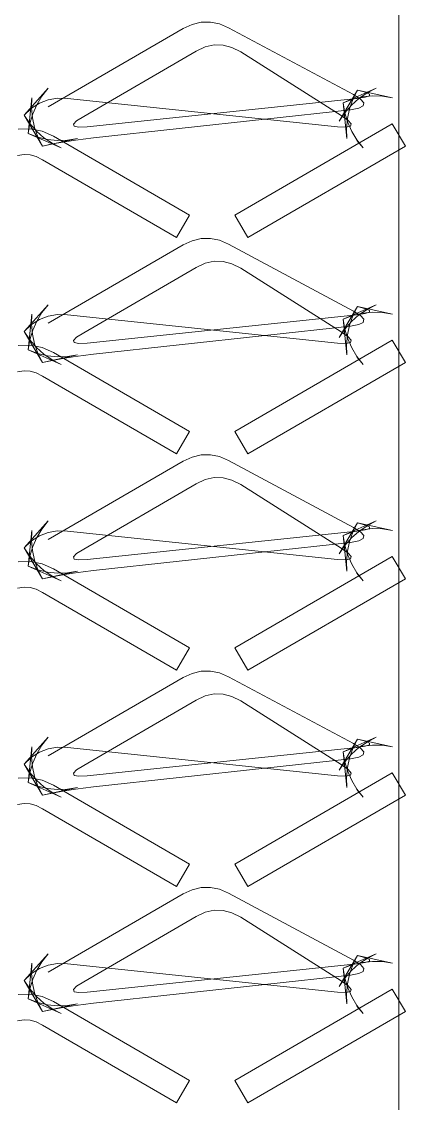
# Model space of a CAD drawing. Header units: metres. Extents: x 0 to 22, y 0 to 162.
# Drawn here: x 14.28 to 21.67, y 17.59 to 38.41 of the extents above; entities that cross this region are included whole.
import ezdxf

# ---------------------------------------------------------------- set-up
doc = ezdxf.new("R2010")
doc.units = ezdxf.units.M
doc.layers.add('TOP', color=1, linetype='Continuous', lineweight=0)

msp = doc.modelspace()

# ---------------------------------------------------------------- linework, layer by layer
at = {"layer": 'TOP'}
for p, q in [((17.392, 38.28), (17.565, 38.361)), ((17.565, 38.361), (17.739, 38.403)), ((17.739, 38.403), (17.914, 38.406)), ((17.914, 38.406), (18.089, 38.37)), ((18.089, 38.37), (18.265, 38.295)), ((14.795, 36.772), (17.392, 38.28)), ((18.265, 38.295), (20.665, 37.009)), ((17.816, 37.928), (17.643, 37.848)), ((17.987, 37.966), (17.816, 37.928)), ((18.158, 37.962), (17.987, 37.966)), ((18.329, 37.918), (18.158, 37.962)), ((18.498, 37.831), (18.329, 37.918)), ((17.643, 37.848), (15.478, 36.591)), ((20.432, 36.607), (18.498, 37.831)), ((14.796, 37.131), (14.335, 36.616)), ((14.674, 36.977), (14.796, 37.131)), ((20.395, 36.496), (20.742, 37.094)), ((20.472, 36.851), (21.104, 37.131)), ((20.742, 37.094), (20.654, 36.918)), ((20.898, 37.054), (20.742, 37.094)), ((20.742, 37.094), (21.418, 36.948)), ((21.104, 37.131), (20.929, 37.041)), ((14.482, 36.948), (14.412, 36.261)), ((14.474, 36.752), (14.482, 36.948)), ((14.575, 36.813), (14.674, 36.977)), ((14.628, 36.846), (14.795, 36.91)), ((14.795, 36.91), (14.974, 36.94)), ((14.974, 36.94), (15.166, 36.936)), ((15.166, 36.936), (20.357, 36.392)), ((15.543, 36.392), (20.734, 36.936)), ((20.656, 36.92), (20.472, 36.851)), ((20.654, 36.918), (20.59, 36.737)), ((20.771, 36.932), (20.629, 36.805)), ((20.842, 36.964), (20.656, 36.92)), ((20.665, 37.009), (20.804, 36.921)), ((20.734, 36.936), (20.893, 36.959)), ((20.929, 37.041), (20.771, 36.932)), ((20.804, 36.921), (20.867, 36.849)), ((21.032, 36.983), (20.842, 36.964)), ((20.893, 36.959), (20.974, 36.987)), ((20.975, 37.018), (20.898, 37.054)), ((20.974, 36.987), (20.975, 37.018)), ((21.223, 36.978), (21.032, 36.983)), ((21.418, 36.948), (21.223, 36.978)), ((14.335, 36.616), (14.475, 36.748)), ((14.49, 36.561), (14.474, 36.752)), ((14.475, 36.748), (14.628, 36.846)), ((14.498, 36.639), (14.575, 36.813)), ((20.608, 36.718), (15.668, 36.178)), ((20.504, 36.66), (20.395, 36.496)), ((20.542, 36.164), (20.472, 36.851)), ((20.472, 36.851), (20.503, 36.657)), ((20.503, 36.657), (20.558, 36.473)), ((20.629, 36.805), (20.504, 36.66)), ((20.59, 36.737), (20.55, 36.551)), ((20.77, 36.747), (20.608, 36.718)), ((20.856, 36.791), (20.77, 36.747)), ((20.867, 36.849), (20.856, 36.791)), ((14.444, 36.453), (14.335, 36.616)), ((14.335, 36.616), (14.682, 36.019)), ((14.412, 36.261), (14.443, 36.455)), ((14.443, 36.455), (14.498, 36.639)), ((14.569, 36.307), (14.444, 36.453)), ((14.53, 36.375), (14.49, 36.561)), ((15.342, 36.503), (15.281, 36.439)), ((15.281, 36.439), (15.294, 36.399)), ((15.478, 36.591), (15.342, 36.503)), ((18.385, 34.69), (21.414, 36.449)), ((20.564, 36.513), (20.432, 36.607)), ((20.55, 36.551), (20.534, 36.36)), ((20.558, 36.473), (20.635, 36.299)), ((20.623, 36.445), (20.564, 36.513)), ((20.608, 36.402), (20.623, 36.445)), ((21.414, 36.449), (21.666, 36.017)), ((14.217, 36.346), (14.446, 36.352)), ((14.596, 36.193), (14.412, 36.261)), ((14.412, 36.261), (15.044, 35.982)), ((14.446, 36.352), (14.676, 36.306)), ((14.594, 36.194), (14.53, 36.375)), ((14.711, 36.18), (14.569, 36.307)), ((14.676, 36.306), (14.898, 36.209)), ((15.294, 36.399), (15.381, 36.383)), ((15.381, 36.383), (15.543, 36.392)), ((20.357, 36.392), (20.519, 36.384)), ((20.519, 36.384), (20.608, 36.402)), ((20.534, 36.36), (20.542, 36.164)), ((20.635, 36.299), (20.734, 36.136)), ((14.682, 36.019), (14.594, 36.194)), ((14.783, 36.148), (14.596, 36.193)), ((14.682, 36.019), (15.358, 36.164)), ((14.878, 36.059), (14.682, 36.019)), ((14.869, 36.072), (14.711, 36.18)), ((14.972, 36.129), (14.783, 36.148)), ((15.044, 35.982), (14.869, 36.072)), ((15.075, 36.095), (14.878, 36.059)), ((14.898, 36.209), (17.515, 34.69)), ((15.164, 36.134), (14.972, 36.129)), ((15.272, 36.127), (15.075, 36.095)), ((15.358, 36.164), (15.164, 36.134)), ((15.47, 36.154), (15.272, 36.127)), ((15.668, 36.178), (15.47, 36.154)), ((20.856, 35.982), (20.729, 36.124)), ((20.734, 36.136), (20.856, 35.982)), ((14.33, 35.859), (14.206, 35.835)), ((14.446, 35.852), (14.33, 35.859)), ((14.563, 35.819), (14.446, 35.852)), ((14.687, 35.755), (14.563, 35.819)), ((21.666, 36.017), (18.636, 34.258)), ((17.264, 34.258), (14.687, 35.755)), ((17.515, 34.69), (17.264, 34.258)), ((18.636, 34.258), (18.385, 34.69)), ((17.392, 34.116), (17.565, 34.197)), ((17.565, 34.197), (17.739, 34.239)), ((17.739, 34.239), (17.914, 34.242)), ((17.914, 34.242), (18.089, 34.206)), ((18.089, 34.206), (18.265, 34.131)), ((14.795, 32.608), (17.392, 34.116)), ((18.265, 34.131), (20.665, 32.844)), ((17.816, 33.763), (17.643, 33.683)), ((17.987, 33.801), (17.816, 33.763)), ((18.158, 33.798), (17.987, 33.801)), ((18.329, 33.753), (18.158, 33.798)), ((18.498, 33.667), (18.329, 33.753)), ((17.643, 33.683), (15.478, 32.427)), ((20.432, 32.443), (18.498, 33.667)), ((14.796, 32.966), (14.335, 32.452)), ((14.674, 32.813), (14.796, 32.966)), ((20.395, 32.332), (20.742, 32.929)), ((20.472, 32.687), (21.104, 32.966)), ((20.742, 32.929), (20.654, 32.754)), ((20.898, 32.889), (20.742, 32.929)), ((20.742, 32.929), (21.418, 32.784)), ((21.104, 32.966), (20.929, 32.876)), ((14.482, 32.784), (14.412, 32.097)), ((14.474, 32.588), (14.482, 32.784)), ((14.575, 32.649), (14.674, 32.813)), ((14.628, 32.682), (14.795, 32.746)), ((14.795, 32.746), (14.974, 32.776)), ((14.974, 32.776), (15.166, 32.772)), ((15.166, 32.772), (20.357, 32.228)), ((15.543, 32.228), (20.734, 32.772)), ((20.656, 32.756), (20.472, 32.687)), ((20.654, 32.754), (20.59, 32.573)), ((20.771, 32.768), (20.629, 32.641)), ((20.842, 32.8), (20.656, 32.756)), ((20.665, 32.844), (20.804, 32.757)), ((20.734, 32.772), (20.893, 32.795)), ((20.929, 32.876), (20.771, 32.768)), ((20.804, 32.757), (20.867, 32.684)), ((21.032, 32.819), (20.842, 32.8)), ((20.893, 32.795), (20.974, 32.822)), ((20.975, 32.854), (20.898, 32.889)), ((20.974, 32.822), (20.975, 32.854)), ((21.223, 32.814), (21.032, 32.819)), ((21.418, 32.784), (21.223, 32.814)), ((14.335, 32.452), (14.475, 32.584)), ((14.49, 32.397), (14.474, 32.588)), ((14.475, 32.584), (14.628, 32.682)), ((14.498, 32.475), (14.575, 32.649)), ((20.608, 32.554), (15.668, 32.014)), ((20.504, 32.496), (20.395, 32.332)), ((20.542, 32), (20.472, 32.687)), ((20.472, 32.687), (20.503, 32.493)), ((20.503, 32.493), (20.558, 32.309)), ((20.629, 32.641), (20.504, 32.496)), ((20.59, 32.573), (20.55, 32.387)), ((20.77, 32.583), (20.608, 32.554)), ((20.856, 32.626), (20.77, 32.583)), ((20.867, 32.684), (20.856, 32.626)), ((14.444, 32.288), (14.335, 32.452)), ((14.335, 32.452), (14.682, 31.854)), ((14.412, 32.097), (14.443, 32.291)), ((14.443, 32.291), (14.498, 32.475)), ((14.569, 32.143), (14.444, 32.288)), ((14.53, 32.211), (14.49, 32.397)), ((15.342, 32.338), (15.281, 32.274)), ((15.281, 32.274), (15.294, 32.235)), ((15.478, 32.427), (15.342, 32.338)), ((18.385, 30.526), (21.414, 32.285)), ((20.564, 32.349), (20.432, 32.443)), ((20.55, 32.387), (20.534, 32.196)), ((20.558, 32.309), (20.635, 32.135)), ((20.623, 32.28), (20.564, 32.349)), ((20.608, 32.237), (20.623, 32.28)), ((21.414, 32.285), (21.666, 31.852)), ((14.217, 32.181), (14.446, 32.188)), ((14.596, 32.028), (14.412, 32.097)), ((14.412, 32.097), (15.044, 31.817)), ((14.446, 32.188), (14.676, 32.141)), ((14.594, 32.03), (14.53, 32.211)), ((14.711, 32.016), (14.569, 32.143)), ((14.676, 32.141), (14.898, 32.044)), ((15.294, 32.235), (15.381, 32.219)), ((15.381, 32.219), (15.543, 32.228)), ((20.357, 32.228), (20.519, 32.22)), ((20.519, 32.22), (20.608, 32.237)), ((20.534, 32.196), (20.542, 32)), ((20.635, 32.135), (20.734, 31.971)), ((14.682, 31.854), (14.594, 32.03)), ((14.783, 31.984), (14.596, 32.028)), ((14.682, 31.854), (15.358, 32)), ((14.878, 31.894), (14.682, 31.854)), ((14.869, 31.907), (14.711, 32.016)), ((14.972, 31.965), (14.783, 31.984)), ((15.044, 31.817), (14.869, 31.907)), ((15.075, 31.93), (14.878, 31.894)), ((14.898, 32.044), (17.515, 30.526)), ((15.164, 31.97), (14.972, 31.965)), ((15.272, 31.962), (15.075, 31.93)), ((15.358, 32), (15.164, 31.97)), ((15.47, 31.99), (15.272, 31.962)), ((15.668, 32.014), (15.47, 31.99)), ((20.856, 31.817), (20.729, 31.959)), ((20.734, 31.971), (20.856, 31.817)), ((14.33, 31.694), (14.206, 31.671)), ((14.446, 31.688), (14.33, 31.694)), ((14.563, 31.654), (14.446, 31.688)), ((14.687, 31.591), (14.563, 31.654)), ((21.666, 31.852), (18.636, 30.093)), ((17.264, 30.093), (14.687, 31.591)), ((17.515, 30.526), (17.264, 30.093)), ((18.636, 30.093), (18.385, 30.526)), ((17.392, 29.951), (17.565, 30.032)), ((17.565, 30.032), (17.739, 30.074)), ((17.739, 30.074), (17.914, 30.077)), ((17.914, 30.077), (18.089, 30.041)), ((18.089, 30.041), (18.265, 29.966)), ((14.795, 28.444), (17.392, 29.951)), ((18.265, 29.966), (20.665, 28.68)), ((17.816, 29.599), (17.643, 29.519)), ((17.987, 29.637), (17.816, 29.599)), ((18.158, 29.634), (17.987, 29.637)), ((18.329, 29.589), (18.158, 29.634)), ((18.498, 29.503), (18.329, 29.589)), ((17.643, 29.519), (15.478, 28.262)), ((20.432, 28.279), (18.498, 29.503)), ((14.796, 28.802), (14.335, 28.288)), ((14.674, 28.648), (14.796, 28.802)), ((20.395, 28.167), (20.742, 28.765)), ((20.472, 28.523), (21.104, 28.802)), ((20.742, 28.765), (20.654, 28.589)), ((20.898, 28.725), (20.742, 28.765)), ((20.742, 28.765), (21.418, 28.62)), ((21.104, 28.802), (20.929, 28.712)), ((14.482, 28.62), (14.412, 27.932)), ((14.474, 28.423), (14.482, 28.62)), ((14.575, 28.484), (14.674, 28.648)), ((14.628, 28.517), (14.795, 28.582)), ((14.795, 28.582), (14.974, 28.612)), ((14.974, 28.612), (15.166, 28.608)), ((15.166, 28.608), (20.357, 28.063)), ((15.543, 28.063), (20.734, 28.608)), ((20.656, 28.591), (20.472, 28.523)), ((20.654, 28.589), (20.59, 28.409)), ((20.771, 28.603), (20.629, 28.477)), ((20.842, 28.635), (20.656, 28.591)), ((20.665, 28.68), (20.804, 28.593)), ((20.734, 28.608), (20.893, 28.631)), ((20.929, 28.712), (20.771, 28.603)), ((20.804, 28.593), (20.867, 28.52)), ((21.032, 28.655), (20.842, 28.635)), ((20.893, 28.631), (20.974, 28.658)), ((20.975, 28.689), (20.898, 28.725)), ((20.974, 28.658), (20.975, 28.689)), ((21.223, 28.649), (21.032, 28.655)), ((21.418, 28.62), (21.223, 28.649)), ((14.335, 28.288), (14.475, 28.419)), ((14.49, 28.232), (14.474, 28.423)), ((14.475, 28.419), (14.628, 28.517)), ((14.498, 28.31), (14.575, 28.484)), ((20.608, 28.389), (15.668, 27.849)), ((20.504, 28.331), (20.395, 28.167)), ((20.542, 27.835), (20.472, 28.523)), ((20.472, 28.523), (20.503, 28.329)), ((20.503, 28.329), (20.558, 28.145)), ((20.629, 28.477), (20.504, 28.331)), ((20.59, 28.409), (20.55, 28.223)), ((20.77, 28.418), (20.608, 28.389)), ((20.856, 28.462), (20.77, 28.418)), ((20.867, 28.52), (20.856, 28.462)), ((14.444, 28.124), (14.335, 28.288)), ((14.335, 28.288), (14.682, 27.69)), ((14.412, 27.932), (14.443, 28.126)), ((14.443, 28.126), (14.498, 28.31)), ((14.569, 27.978), (14.444, 28.124)), ((14.53, 28.046), (14.49, 28.232)), ((15.342, 28.174), (15.281, 28.11)), ((15.281, 28.11), (15.294, 28.07)), ((15.478, 28.262), (15.342, 28.174)), ((18.385, 26.361), (21.414, 28.12)), ((20.564, 28.184), (20.432, 28.279)), ((20.55, 28.223), (20.534, 28.032)), ((20.558, 28.145), (20.635, 27.971)), ((20.623, 28.116), (20.564, 28.184)), ((20.608, 28.073), (20.623, 28.116)), ((21.414, 28.12), (21.666, 27.688)), ((14.217, 28.017), (14.446, 28.024)), ((14.596, 27.864), (14.412, 27.932)), ((14.412, 27.932), (15.044, 27.653)), ((14.446, 28.024), (14.676, 27.977)), ((14.594, 27.865), (14.53, 28.046)), ((14.711, 27.851), (14.569, 27.978)), ((14.676, 27.977), (14.898, 27.88)), ((15.294, 28.07), (15.381, 28.055)), ((15.381, 28.055), (15.543, 28.063)), ((20.357, 28.063), (20.519, 28.055)), ((20.519, 28.055), (20.608, 28.073)), ((20.534, 28.032), (20.542, 27.835)), ((20.635, 27.971), (20.734, 27.807)), ((14.682, 27.69), (14.594, 27.865)), ((14.783, 27.82), (14.596, 27.864)), ((14.682, 27.69), (15.358, 27.835)), ((14.878, 27.73), (14.682, 27.69)), ((14.869, 27.743), (14.711, 27.851)), ((14.972, 27.8), (14.783, 27.82)), ((15.044, 27.653), (14.869, 27.743)), ((15.075, 27.766), (14.878, 27.73)), ((14.898, 27.88), (17.515, 26.361)), ((15.164, 27.805), (14.972, 27.8)), ((15.272, 27.798), (15.075, 27.766)), ((15.358, 27.835), (15.164, 27.805)), ((15.47, 27.826), (15.272, 27.798)), ((15.668, 27.849), (15.47, 27.826)), ((20.856, 27.653), (20.729, 27.795)), ((20.734, 27.807), (20.856, 27.653)), ((14.33, 27.53), (14.206, 27.507)), ((14.446, 27.524), (14.33, 27.53)), ((14.563, 27.49), (14.446, 27.524)), ((14.687, 27.426), (14.563, 27.49)), ((21.666, 27.688), (18.636, 25.929)), ((17.264, 25.929), (14.687, 27.426)), ((17.515, 26.361), (17.264, 25.929)), ((18.636, 25.929), (18.385, 26.361)), ((17.392, 25.787), (17.565, 25.868)), ((17.565, 25.868), (17.739, 25.91)), ((17.739, 25.91), (17.914, 25.913)), ((17.914, 25.913), (18.089, 25.877)), ((18.089, 25.877), (18.265, 25.802)), ((14.795, 24.279), (17.392, 25.787)), ((18.265, 25.802), (20.665, 24.516)), ((17.816, 25.434), (17.643, 25.355)), ((17.987, 25.473), (17.816, 25.434)), ((18.158, 25.469), (17.987, 25.473)), ((18.329, 25.425), (18.158, 25.469)), ((18.498, 25.338), (18.329, 25.425)), ((17.643, 25.355), (15.478, 24.098)), ((20.432, 24.114), (18.498, 25.338)), ((14.796, 24.638), (14.335, 24.123)), ((14.674, 24.484), (14.796, 24.638)), ((20.395, 24.003), (20.742, 24.601)), ((20.472, 24.358), (21.104, 24.638)), ((20.742, 24.601), (20.654, 24.425)), ((20.898, 24.561), (20.742, 24.601)), ((20.742, 24.601), (21.418, 24.455)), ((21.104, 24.638), (20.929, 24.548)), ((14.482, 24.455), (14.412, 23.768)), ((14.474, 24.259), (14.482, 24.455)), ((14.575, 24.32), (14.674, 24.484)), ((14.628, 24.353), (14.795, 24.417)), ((14.795, 24.417), (14.974, 24.447)), ((14.974, 24.447), (15.166, 24.443)), ((15.166, 24.443), (20.357, 23.899)), ((15.543, 23.899), (20.734, 24.443)), ((20.656, 24.427), (20.472, 24.358)), ((20.654, 24.425), (20.59, 24.244)), ((20.771, 24.439), (20.629, 24.312)), ((20.842, 24.471), (20.656, 24.427)), ((20.665, 24.516), (20.804, 24.428)), ((20.734, 24.443), (20.893, 24.466)), ((20.929, 24.548), (20.771, 24.439)), ((20.804, 24.428), (20.867, 24.356)), ((21.032, 24.49), (20.842, 24.471)), ((20.893, 24.466), (20.974, 24.494)), ((20.975, 24.525), (20.898, 24.561)), ((20.974, 24.494), (20.975, 24.525)), ((21.223, 24.485), (21.032, 24.49)), ((21.418, 24.455), (21.223, 24.485)), ((14.335, 24.123), (14.475, 24.255)), ((14.49, 24.068), (14.474, 24.259)), ((14.475, 24.255), (14.628, 24.353)), ((14.498, 24.146), (14.575, 24.32)), ((20.608, 24.225), (15.668, 23.685)), ((20.504, 24.167), (20.395, 24.003)), ((20.542, 23.671), (20.472, 24.358)), ((20.472, 24.358), (20.503, 24.164)), ((20.503, 24.164), (20.558, 23.98)), ((20.629, 24.312), (20.504, 24.167)), ((20.59, 24.244), (20.55, 24.058)), ((20.77, 24.254), (20.608, 24.225)), ((20.856, 24.298), (20.77, 24.254)), ((20.867, 24.356), (20.856, 24.298)), ((14.444, 23.959), (14.335, 24.123)), ((14.335, 24.123), (14.682, 23.526)), ((14.412, 23.768), (14.443, 23.962)), ((14.443, 23.962), (14.498, 24.146)), ((14.569, 23.814), (14.444, 23.959)), ((14.53, 23.882), (14.49, 24.068)), ((15.342, 24.01), (15.281, 23.946)), ((15.281, 23.946), (15.294, 23.906)), ((15.478, 24.098), (15.342, 24.01)), ((18.385, 22.197), (21.414, 23.956)), ((20.564, 24.02), (20.432, 24.114)), ((20.55, 24.058), (20.534, 23.867)), ((20.558, 23.98), (20.635, 23.806)), ((20.623, 23.951), (20.564, 24.02)), ((20.608, 23.908), (20.623, 23.951)), ((21.414, 23.956), (21.666, 23.524)), ((14.217, 23.853), (14.446, 23.859)), ((14.596, 23.699), (14.412, 23.768)), ((14.412, 23.768), (15.044, 23.488)), ((14.446, 23.859), (14.676, 23.813)), ((14.594, 23.701), (14.53, 23.882)), ((14.711, 23.687), (14.569, 23.814)), ((14.676, 23.813), (14.898, 23.715)), ((15.294, 23.906), (15.381, 23.89)), ((15.381, 23.89), (15.543, 23.899)), ((20.357, 23.899), (20.519, 23.891)), ((20.519, 23.891), (20.608, 23.908)), ((20.534, 23.867), (20.542, 23.671)), ((20.635, 23.806), (20.734, 23.642)), ((14.682, 23.526), (14.594, 23.701)), ((14.783, 23.655), (14.596, 23.699)), ((14.682, 23.526), (15.358, 23.671)), ((14.878, 23.566), (14.682, 23.526)), ((14.869, 23.579), (14.711, 23.687)), ((14.972, 23.636), (14.783, 23.655)), ((15.044, 23.488), (14.869, 23.579)), ((15.075, 23.601), (14.878, 23.566)), ((14.898, 23.715), (17.515, 22.197)), ((15.164, 23.641), (14.972, 23.636)), ((15.272, 23.633), (15.075, 23.601)), ((15.358, 23.671), (15.164, 23.641)), ((15.47, 23.661), (15.272, 23.633)), ((15.668, 23.685), (15.47, 23.661)), ((20.856, 23.488), (20.729, 23.631)), ((20.734, 23.642), (20.856, 23.488)), ((14.33, 23.366), (14.206, 23.342)), ((14.446, 23.359), (14.33, 23.366)), ((14.563, 23.326), (14.446, 23.359)), ((14.687, 23.262), (14.563, 23.326)), ((21.666, 23.524), (18.636, 21.765)), ((17.264, 21.765), (14.687, 23.262)), ((17.515, 22.197), (17.264, 21.765)), ((18.636, 21.765), (18.385, 22.197)), ((17.392, 21.623), (17.565, 21.704)), ((17.565, 21.704), (17.739, 21.746)), ((17.739, 21.746), (17.914, 21.749)), ((17.914, 21.749), (18.089, 21.713)), ((18.089, 21.713), (18.265, 21.638)), ((14.795, 20.115), (17.392, 21.623)), ((18.265, 21.638), (20.665, 20.351)), ((17.816, 21.27), (17.643, 21.19)), ((17.987, 21.308), (17.816, 21.27)), ((18.158, 21.305), (17.987, 21.308)), ((18.329, 21.26), (18.158, 21.305)), ((18.498, 21.174), (18.329, 21.26)), ((17.643, 21.19), (15.478, 19.933)), ((20.432, 19.95), (18.498, 21.174)), ((14.796, 20.473), (14.335, 19.959)), ((14.674, 20.319), (14.796, 20.473)), ((20.395, 19.839), (20.742, 20.436)), ((20.472, 20.194), (21.104, 20.473)), ((20.742, 20.436), (20.654, 20.261)), ((20.898, 20.396), (20.742, 20.436)), ((20.742, 20.436), (21.418, 20.291)), ((21.104, 20.473), (20.929, 20.383)), ((14.482, 20.291), (14.412, 19.604)), ((14.474, 20.095), (14.482, 20.291)), ((14.575, 20.155), (14.674, 20.319)), ((14.628, 20.189), (14.795, 20.253)), ((14.795, 20.253), (14.974, 20.283)), ((14.974, 20.283), (15.166, 20.279)), ((15.166, 20.279), (20.357, 19.735)), ((15.543, 19.735), (20.734, 20.279)), ((20.656, 20.262), (20.472, 20.194)), ((20.654, 20.261), (20.59, 20.08)), ((20.771, 20.275), (20.629, 20.148)), ((20.842, 20.306), (20.656, 20.262)), ((20.665, 20.351), (20.804, 20.264)), ((20.734, 20.279), (20.893, 20.302)), ((20.929, 20.383), (20.771, 20.275)), ((20.804, 20.264), (20.867, 20.191)), ((21.032, 20.326), (20.842, 20.306)), ((20.893, 20.302), (20.974, 20.329)), ((20.975, 20.361), (20.898, 20.396)), ((20.974, 20.329), (20.975, 20.361)), ((21.223, 20.321), (21.032, 20.326)), ((21.418, 20.291), (21.223, 20.321)), ((14.335, 19.959), (14.475, 20.091)), ((14.49, 19.903), (14.474, 20.095)), ((14.475, 20.091), (14.628, 20.189)), ((14.498, 19.981), (14.575, 20.155)), ((20.608, 20.061), (15.668, 19.521)), ((20.504, 20.002), (20.395, 19.839)), ((20.542, 19.506), (20.472, 20.194)), ((20.472, 20.194), (20.503, 20)), ((20.503, 20), (20.558, 19.816)), ((20.629, 20.148), (20.504, 20.002)), ((20.59, 20.08), (20.55, 19.894)), ((20.77, 20.09), (20.608, 20.061)), ((20.856, 20.133), (20.77, 20.09)), ((20.867, 20.191), (20.856, 20.133)), ((14.444, 19.795), (14.335, 19.959)), ((14.335, 19.959), (14.682, 19.361)), ((14.412, 19.604), (14.443, 19.798)), ((14.443, 19.798), (14.498, 19.981)), ((14.569, 19.65), (14.444, 19.795)), ((14.53, 19.717), (14.49, 19.903)), ((15.342, 19.845), (15.281, 19.781)), ((15.281, 19.781), (15.294, 19.741)), ((15.478, 19.933), (15.342, 19.845)), ((18.385, 18.033), (21.414, 19.792)), ((20.564, 19.856), (20.432, 19.95)), ((20.55, 19.894), (20.534, 19.703)), ((20.558, 19.816), (20.635, 19.642)), ((20.623, 19.787), (20.564, 19.856)), ((20.608, 19.744), (20.623, 19.787)), ((21.414, 19.792), (21.666, 19.359)), ((14.217, 19.688), (14.446, 19.695)), ((14.596, 19.535), (14.412, 19.604)), ((14.412, 19.604), (15.044, 19.324)), ((14.446, 19.695), (14.676, 19.648)), ((14.594, 19.537), (14.53, 19.717)), ((14.711, 19.523), (14.569, 19.65)), ((14.676, 19.648), (14.898, 19.551)), ((15.294, 19.741), (15.381, 19.726)), ((15.381, 19.726), (15.543, 19.735)), ((20.357, 19.735), (20.519, 19.727)), ((20.519, 19.727), (20.608, 19.744)), ((20.534, 19.703), (20.542, 19.506)), ((20.635, 19.642), (20.734, 19.478)), ((14.682, 19.361), (14.594, 19.537)), ((14.783, 19.491), (14.596, 19.535)), ((14.682, 19.361), (15.358, 19.506)), ((14.878, 19.401), (14.682, 19.361)), ((14.869, 19.414), (14.711, 19.523)), ((14.972, 19.472), (14.783, 19.491)), ((15.044, 19.324), (14.869, 19.414)), ((15.075, 19.437), (14.878, 19.401)), ((14.898, 19.551), (17.515, 18.033)), ((15.164, 19.477), (14.972, 19.472)), ((15.272, 19.469), (15.075, 19.437)), ((15.358, 19.506), (15.164, 19.477)), ((15.47, 19.497), (15.272, 19.469)), ((15.668, 19.521), (15.47, 19.497)), ((20.856, 19.324), (20.729, 19.466)), ((20.734, 19.478), (20.856, 19.324)), ((14.33, 19.201), (14.206, 19.178)), ((14.446, 19.195), (14.33, 19.201)), ((14.563, 19.161), (14.446, 19.195)), ((14.687, 19.098), (14.563, 19.161)), ((21.666, 19.359), (18.636, 17.6)), ((17.264, 17.6), (14.687, 19.098)), ((17.515, 18.033), (17.264, 17.6)), ((18.636, 17.6), (18.385, 18.033))]:
    msp.add_line(p, q, dxfattribs=at)
msp.add_lwpolyline([(0, 0), (0, 162), (21.54, 162), (21.54, 0)], close=True, dxfattribs=at)

doc.saveas('drawing.dxf')
